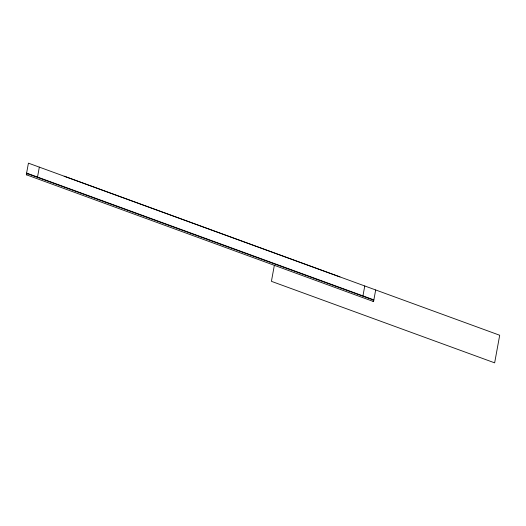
<?xml version="1.0" encoding="UTF-8"?>
<svg xmlns="http://www.w3.org/2000/svg" width="526" height="526" viewBox="0 0 526 526"><rect width="100%" height="100%" fill="white"/><g stroke="black" fill="none" stroke-linecap="round" stroke-linejoin="round"><path stroke-width="0.79" d="M26.793 174.928L27.05 173.547L373.315 299.991L373.065 301.372M37.517 177.071L39.332 167.136M64.139 176.197L339.96 276.913M274.342 265.321L271.416 281.331L494.65 362.848L499.7 335.246L28.424 163.152L26.3 174.744L373.559 301.549L375.682 289.957M362.947 295.908L364.768 285.973M26.602 173.087L373.861 299.892"/></g></svg>
